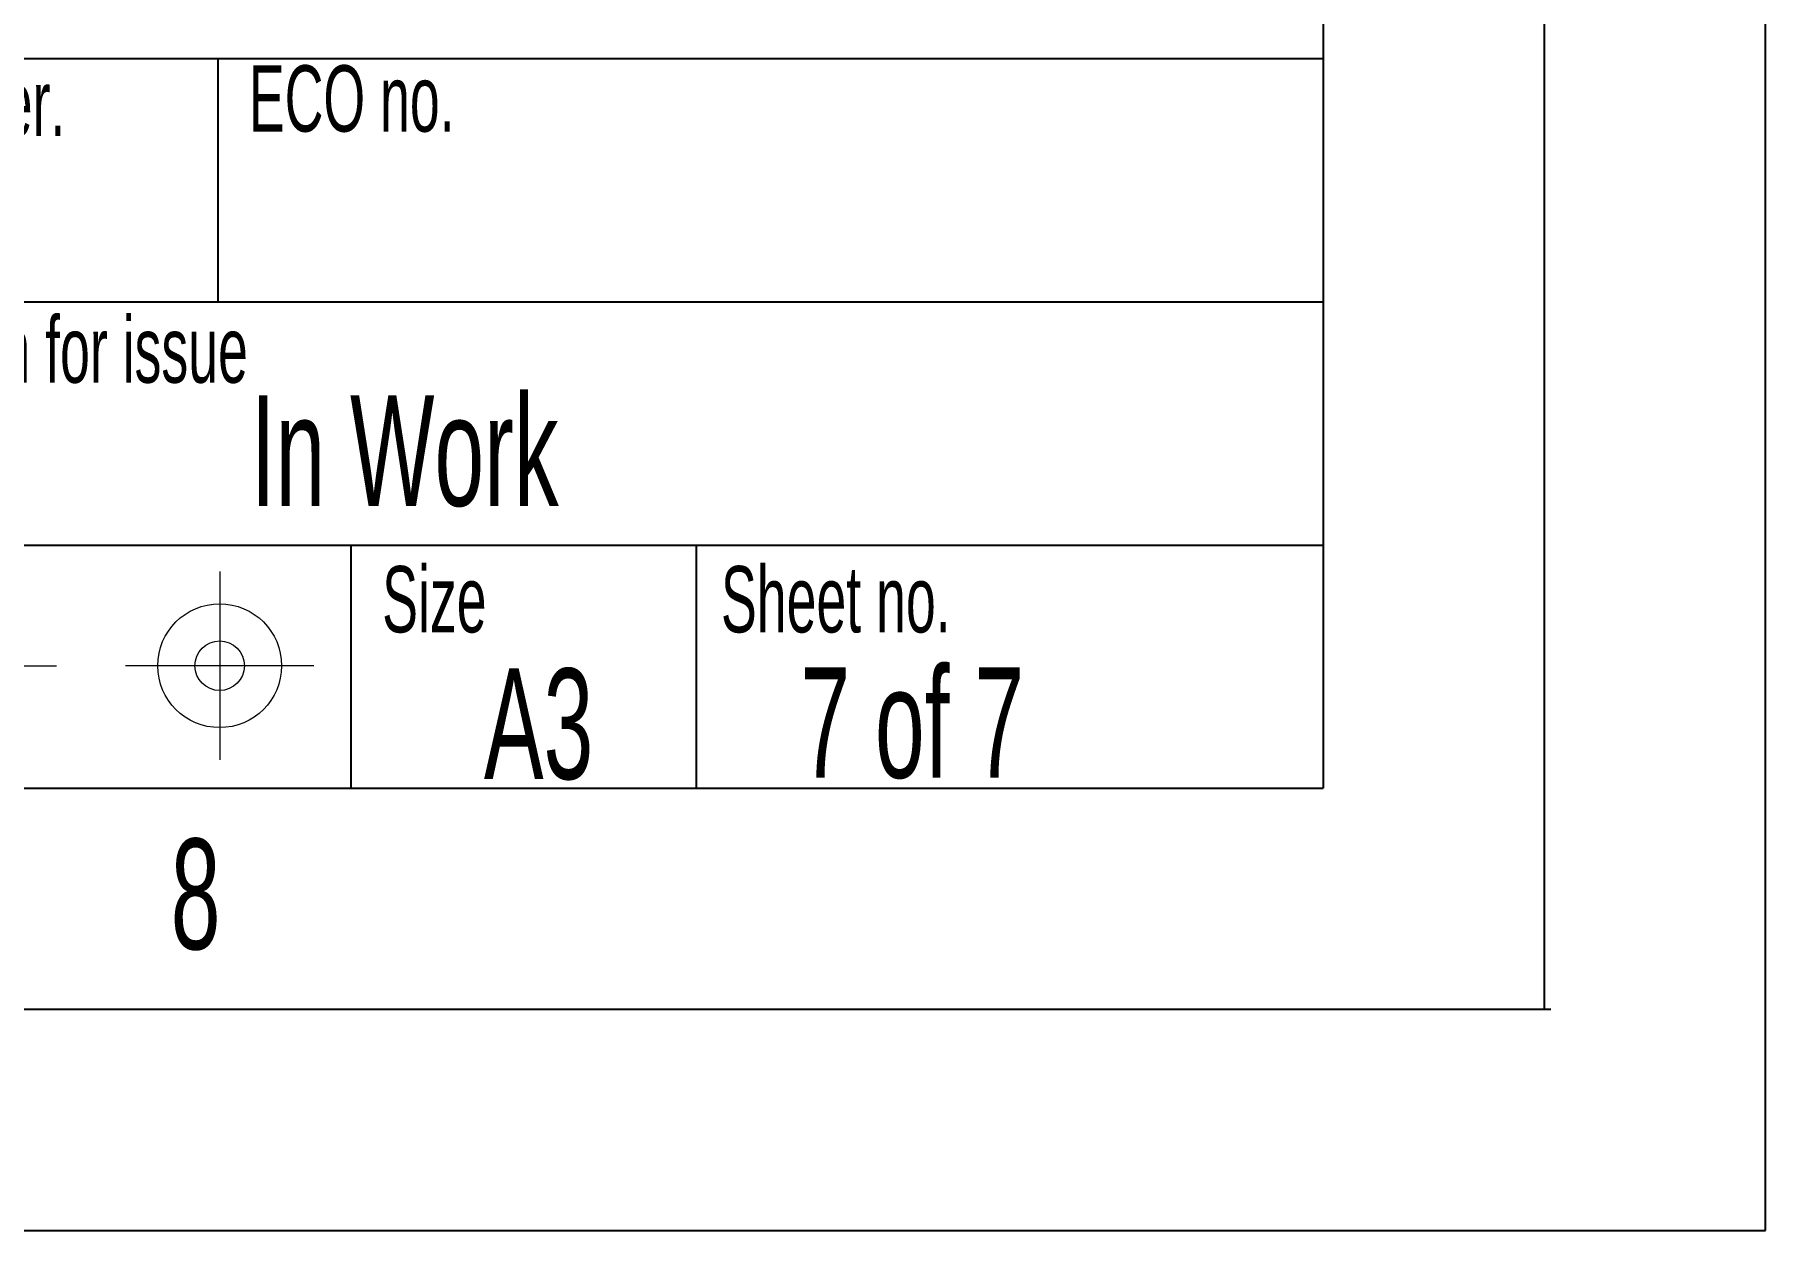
# Paper-space layout 'Sheet7' of a CAD drawing. Header units: millimetres. Extents: x 0 to 420, y 0 to 300.
# Drawn here: x 380.85 to 420, y 0 to 27.04 of the extents above; entities that cross this region are included whole.
import ezdxf
from ezdxf.enums import TextEntityAlignment as Align

# ---------------------------------------------------------------- set-up
doc = ezdxf.new("R2010")
doc.units = ezdxf.units.MM
doc.layers.add('1ST_ANGLE', color=7, linetype='Continuous')
doc.layers.add('BORDER', color=7, linetype='Continuous')
doc.styles.add('SLDTEXTSTYLE0', font='TXT', dxfattribs={"width": 0.605})

# ---------------------------------------------------------------- blocks, each defined once
blk = doc.blocks.new('SW_NOTE_0_96')
at = {"color": 0, "linetype": 'Continuous', "lineweight": 0, "insert": (0, 3.867203219315885), "char_height": 3, "attachment_point": 1, "style": 'SLDTEXTSTYLE0'}
blk.add_mtext('Doc. ver.', dxfattribs=at)
blk = doc.blocks.new('SW_NOTE_0_97')
at = {"color": 0, "linetype": 'Continuous', "lineweight": 0, "insert": (0, 3.867203219315885), "char_height": 3, "attachment_point": 1, "style": 'SLDTEXTSTYLE0'}
blk.add_mtext('Reason for issue', dxfattribs=at)
blk = doc.blocks.new('SW_NOTE_0_98')
at = {"color": 0, "linetype": 'Continuous', "lineweight": 0, "insert": (0, 3.867203219315885), "char_height": 3, "attachment_point": 1, "style": 'SLDTEXTSTYLE0'}
blk.add_mtext('ECO no.', dxfattribs=at)
blk = doc.blocks.new('SW_NOTE_0_99')
at = {"color": 0, "linetype": 'Continuous', "lineweight": 0, "insert": (0, 3.867203219315885), "char_height": 3, "attachment_point": 1, "style": 'SLDTEXTSTYLE0'}
blk.add_mtext('Size', dxfattribs=at)
blk = doc.blocks.new('SW_NOTE_0_102')
at = {"color": 0, "linetype": 'Continuous', "lineweight": 0, "insert": (4.140625000000009, 6.445338698859826), "char_height": 5, "attachment_point": 2, "style": 'SLDTEXTSTYLE0'}
blk.add_mtext('A3', dxfattribs=at)
blk = doc.blocks.new('SW_NOTE_0_103')
at = {"color": 0, "linetype": 'Continuous', "lineweight": 0, "insert": (0, 3.867203219315885), "char_height": 3, "attachment_point": 1, "style": 'SLDTEXTSTYLE0'}
blk.add_mtext('Sheet no.', dxfattribs=at)
blk = doc.blocks.new('Title Block OSS Basic with PropInfo A3_v03_1')
at = {"color": 7, "linetype": 'Continuous'}
for p, q in [((412.7728947943335, 226.0588188415051), (525.7728947943331, 226.0588188415051)), ((475.7728947943328, 215.0588188415051), (475.7728947943328, 226.0588188415051)), ((227.7728947943335, 215.0588188415051), (525.7728947943331, 215.0588188415051)), ((227.7728947943335, 204.0588188415051), (525.7728947943333, 204.0588188415051)), ((481.7728947943328, 204.0588188415051), (481.7728947943328, 193.0588188415054)), ((497.3999065427311, 204.0588188415051), (497.3999065427311, 193.0588188415054))]:
    blk.add_line(p, q, dxfattribs=at)
at = {"layer": '1ST_ANGLE', "color": 7, "lineweight": 18}
for p, q in [((475.8449231592786, 202.8601442738525), (475.8449231592786, 194.335301653996)), ((459.2427987814452, 198.5977229639242), (468.4670788845838, 198.5977229639242)), ((480.1073444692067, 198.5977229639242), (471.5825018493504, 198.5977229639242))]:
    blk.add_line(p, q, dxfattribs=at)
for radius in [2.799999999999148, 1.119999999999838]:
    blk.add_circle((475.8449231592786, 198.5977229639242), radius, dxfattribs=at)
at = {"color": 7, "linetype": 'Continuous', "lineweight": 0}
for name, p in [('SW_NOTE_0_96', (459.1525990108292, 221.6887343579501)), ('SW_NOTE_0_98', (477.1664362951179, 221.8892147300666)), ('SW_NOTE_0_97', (458.9095785858598, 210.5315551261833)), ('SW_NOTE_0_99', (483.1980330643964, 199.2394095907023)), ('SW_NOTE_0_103', (498.5248070295437, 199.2394095907023)), ('SW_NOTE_0_102', (486.1339096077809, 192.0282676587838))]:
    blk.add_blockref(name, p, dxfattribs=at)
at = {"color": 7, "linetype": 'Continuous', "lineweight": 0, "style": 'SLDTEXTSTYLE0', "width": 0.605, "flags": 2}
for tag, height, p in [('AUTOATTR13', 5, (320.3032557941411, 251.4117741585773)), ('AUTOATTR14', 5, (320.3375430680251, 243.3295831228859)), ('AUTOATTR15', 5, (320.6478726952708, 235.4521572369879)), ('AUTOATTR12', 4, (273.8037478943185, 221.6083199766375)), ('AUTOATTR5', 4, (368.9031174405947, 221.6366305962629)), ('AUTOATTR4', 5, (436.0816133348242, 221.9148973843365)), ('AUTOATTR2', 5, (466.705992716867, 221.9602109264341)), ('AUTOATTR6', 5, (354.7212191426938, 210.7455911788393)), ('AUTOATTR7', 5, (400.49077379972, 210.8855212239845)), ('AUTOATTR3', 5, (436.0922252532836, 210.8855212239845)), ('AUTOATTR0', 5, (488.9647484057526, 210.7752171897869))]:
    blk.add_attdef(tag, text='', height=height, dxfattribs=at).set_placement(p, align=Align.TOP_CENTER)
at = {"color": 7, "linetype": 'Continuous', "lineweight": 0, "style": 'SLDTEXTSTYLE0', "width": 0.605}
for tag, height, p in [('ORIGINATOR', 4, (368.9031174405947, 221.6366305962629)), ('DOCUMENT_NO.', 5, (436.0816133348242, 221.9148973843365)), ('DOC._VER.', 5, (466.705992716867, 221.9602109264341)), ('MATERIAL_NO.', 5, (354.7212191426938, 210.7455911788393)), ('PLANT', 5, (400.49077379972, 210.8855212239845)), ('RELEASE_DATE', 5, (436.0922252532836, 210.8855212239845)), ('REASON_FOR_ISSUE', 5, (488.9647484057526, 210.7752171897869)), ('AUTOATTR16', 5, (510.717301285889, 198.4736062412283))]:
    blk.add_attdef(tag, text='', height=height, dxfattribs=at).set_placement(p, align=Align.TOP_CENTER)
at = {"color": 7, "linetype": 'Continuous', "lineweight": 0, "style": 'SLDTEXTSTYLE0', "width": 0.605, "flags": 2}
blk.add_attdef('AUTOATTR17', text='', height=5, dxfattribs=at).set_placement((449.6538485375042, 198.5199915632949), align=Align.TOP_RIGHT)
at = {"color": 7, "linetype": 'Continuous', "lineweight": 0, "flags": 2}
for tag in ['AUTOATTR1', 'AUTOATTR8', 'AUTOATTR10', 'AUTOATTR11']:
    blk.add_attdef(tag, (0, 0), '', height=2.5, dxfattribs=at)
at = {"color": 7, "linetype": 'Continuous', "lineweight": 0}
blk.add_attdef('ECO_NO.', (0, 0), '', height=2.5, dxfattribs=at)

psp = doc.layouts.new('Sheet7')

# ---------------------------------------------------------------- linework, layer by layer
at = {"layer": 'BORDER'}
for p, q in [((420, 0), (420, 297)), ((415.0000000000001, 5.000000000000004), (415.0000000000001, 291.9999999999999)), ((15.00000000000011, 5.000000000000004), (415.1433024754138, 5.000000000000004)), ((6.910453654619677e-13, 1.751623080406021e-42), (420, 0))]:
    psp.add_line(p, q, dxfattribs=at)
at = {"layer": 'BORDER', "lineweight": 25}
for p in [(409.9999999999999, 286.9999999999996), (20.00000000000069, 10.00000000000001)]:
    psp.add_line(p, (410.0000000000001, 10.00000000000005), dxfattribs=at)

# ---------------------------------------------------------------- block references
at = {"color": 7, "linetype": 'Continuous'}
ref = psp.add_blockref('Title Block OSS Basic with PropInfo A3_v03_1', (147.1135526028333, -86.52940942075263), dxfattribs=dict(at, xscale=0.5, yscale=0.5, zscale=0.5))
ref.add_attrib('REASON_FOR_ISSUE', 'In Work', dxfattribs={"color": 7, "linetype": 'Continuous', "lineweight": 0, "height": 2.5, "style": 'SLDTEXTSTYLE0', "width": 0.605}).set_placement((385.7365518057096, 15.63552982471089), align=Align.BOTTOM_LEFT)
ref.add_attrib('AUTOATTR16', '7 of 7', dxfattribs={"color": 7, "linetype": 'Continuous', "lineweight": 0, "height": 2.5, "style": 'SLDTEXTSTYLE0', "width": 0.605}).set_placement((398.1716388486514, 9.484724350431629), align=Align.BOTTOM_LEFT)

# ---------------------------------------------------------------- texts
at = {"layer": 'BORDER', "insert": (383.9297789659696, 8.857915744990812), "char_height": 2.5, "attachment_point": 1, "style": 'SLDTEXTSTYLE0'}
psp.add_mtext('8', dxfattribs=at)

doc.saveas('drawing.dxf')
